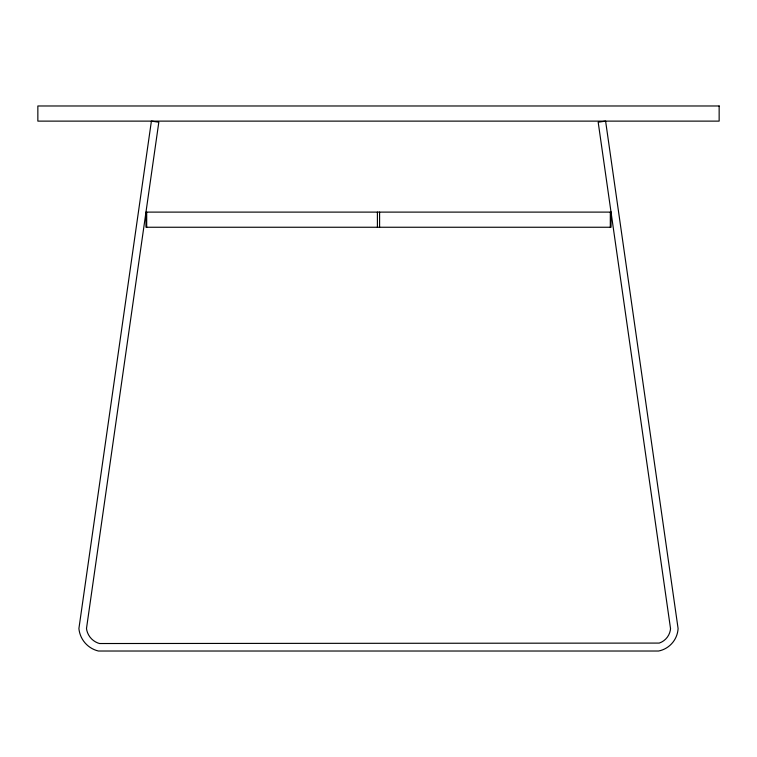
<?xml version="1.0" encoding="UTF-8"?>
<svg xmlns="http://www.w3.org/2000/svg" width="757" height="757" viewBox="0 0 757 757"><rect width="100%" height="100%" fill="white"/><g stroke="black" fill="none" stroke-linecap="round" stroke-linejoin="round"><path stroke-width="1.14" d="M610.303 212.111L610.303 227.251M379.598 212.111L379.598 227.251M377.402 212.111L377.402 227.251M146.697 212.111L146.697 227.251M670.532 628.622L670.323 630.326A16.758 16.758 0 0 1 659.262 643.081L99.555 643.526L97.785 642.967A18.036 18.036 0 0 1 86.79 630.297L86.497 628.461L158.819 122.18L151.4 121.12L78.908 628.537A25.549 25.549 0 0 0 98.41 651.02L658.59 651.02A24.271 24.271 0 0 0 678.092 628.537L605.6 121.12L598.181 122.18L670.532 628.622M719.15 105.98L37.85 105.98L37.85 121.12L719.15 121.12L719.15 105.98M611.031 212.111L145.969 212.111L145.969 227.251L611.031 227.251L611.031 212.111"/></g></svg>
